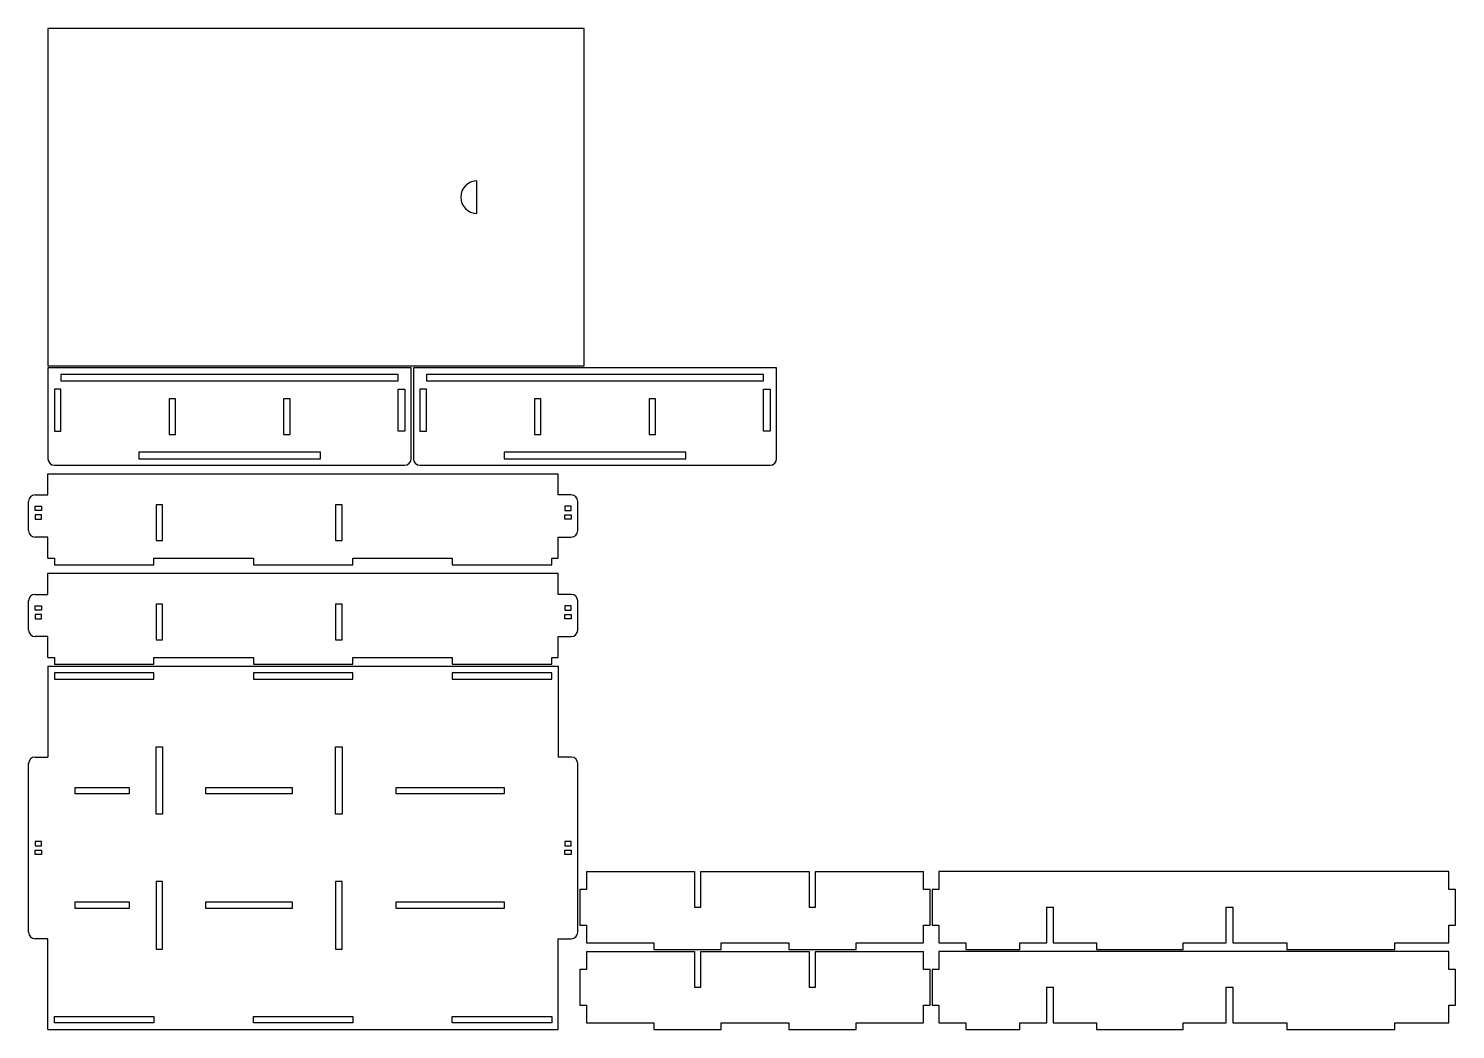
# Model space of a CAD drawing. Header units: metres. Extents: x 0 to 660, y 0 to 463.
import ezdxf

# ---------------------------------------------------------------- set-up
doc = ezdxf.new("R2010")
doc.units = ezdxf.units.M

msp = doc.modelspace()

# ---------------------------------------------------------------- linework, layer by layer
for p, q in [((257, 463), (9, 463)), ((9, 463), (9, 307)), ((257, 307), (257, 463)), ((207.4, 377.5), (207.4, 392.5)), ((9, 307), (257, 307)), ((177, 306), (9, 306)), ((9, 306), (9, 264)), ((177, 264), (177, 306)), ((346, 306), (178, 306)), ((178, 306), (178, 264)), ((346, 264), (346, 306)), ((171, 303), (15, 303)), ((15, 303), (15, 300)), ((15, 300), (171, 300)), ((171, 300), (171, 303)), ((340, 303), (184, 303)), ((184, 303), (184, 300)), ((184, 300), (340, 300)), ((340, 300), (340, 303)), ((15, 296.25), (12, 296.25)), ((12, 296.25), (12, 276.75)), ((15, 276.75), (15, 296.25)), ((68, 291.75), (65, 291.75)), ((65, 291.75), (65, 275.25)), ((68, 275.25), (68, 291.75)), ((121, 291.75), (118, 291.75)), ((118, 291.75), (118, 275.25)), ((121, 275.25), (121, 291.75)), ((171, 276.75), (171, 296.25)), ((171, 296.25), (174, 296.25)), ((174, 296.25), (174, 276.75)), ((184, 296.25), (181, 296.25)), ((181, 296.25), (181, 276.75)), ((184, 276.75), (184, 296.25)), ((237, 291.75), (234, 291.75)), ((234, 291.75), (234, 275.25)), ((237, 275.25), (237, 291.75)), ((290, 291.75), (287, 291.75)), ((287, 291.75), (287, 275.25)), ((290, 275.25), (290, 291.75)), ((340, 276.75), (340, 296.25)), ((340, 296.25), (343, 296.25)), ((343, 296.25), (343, 276.75)), ((12, 276.75), (15, 276.75)), ((65, 275.25), (68, 275.25)), ((118, 275.25), (121, 275.25)), ((174, 276.75), (171, 276.75)), ((181, 276.75), (184, 276.75)), ((234, 275.25), (237, 275.25)), ((287, 275.25), (290, 275.25)), ((343, 276.75), (340, 276.75)), ((135, 267), (51, 267)), ((51, 267), (51, 264)), ((51, 264), (135, 264)), ((135, 264), (135, 267)), ((304, 267), (220, 267)), ((220, 267), (220, 264)), ((220, 264), (304, 264)), ((304, 264), (304, 267)), ((12, 261), (174, 261)), ((181, 261), (343, 261)), ((9, 257), (245, 257)), ((9, 247.25), (9, 257)), ((245, 247.25), (245, 257)), ((0, 230.75), (0, 244.25)), ((3, 247.25), (9, 247.25)), ((251, 247.25), (245, 247.25)), ((254, 230.75), (254, 244.25)), ((3, 240), (3, 242)), ((3, 242), (6, 242)), ((6, 240), (3, 240)), ((6, 238), (3, 238)), ((3, 238), (3, 236)), ((6, 242), (6, 240)), ((6, 236), (6, 238)), ((62, 242.75), (59, 242.75)), ((59, 242.75), (59, 226.25)), ((62, 226.25), (62, 242.75)), ((145, 242.75), (142, 242.75)), ((142, 242.75), (142, 226.25)), ((145, 226.25), (145, 242.75)), ((251, 242), (248, 242)), ((248, 242), (248, 240)), ((248, 240), (251, 240)), ((248, 238), (251, 238)), ((248, 236), (248, 238)), ((251, 240), (251, 242)), ((251, 238), (251, 236)), ((3, 236), (6, 236)), ((251, 236), (248, 236)), ((9, 227.75), (3, 227.75)), ((9, 218), (9, 227.75)), ((59, 226.25), (62, 226.25)), ((142, 226.25), (145, 226.25)), ((245, 218), (245, 227.75)), ((245, 227.75), (251, 227.75)), ((9, 218), (12, 218)), ((12, 218), (12, 215)), ((58, 215), (58, 218)), ((58, 218), (104, 218)), ((104, 218), (104, 215)), ((150, 215), (150, 218)), ((150, 218), (196, 218)), ((196, 218), (196, 215)), ((242, 215), (242, 218)), ((242, 218), (245, 218)), ((12, 215), (58, 215)), ((104, 215), (150, 215)), ((196, 215), (242, 215)), ((9, 211), (245, 211)), ((9, 201.25), (9, 211)), ((245, 201.25), (245, 211)), ((0, 184.75), (0, 198.25)), ((3, 201.25), (9, 201.25)), ((251, 201.25), (245, 201.25)), ((254, 184.75), (254, 198.25)), ((3, 194), (3, 196)), ((3, 196), (6, 196)), ((6, 194), (3, 194)), ((6, 192), (3, 192)), ((3, 192), (3, 190)), ((6, 196), (6, 194)), ((6, 190), (6, 192)), ((62, 196.75), (59, 196.75)), ((59, 196.75), (59, 180.25)), ((62, 180.25), (62, 196.75)), ((145, 196.75), (142, 196.75)), ((142, 196.75), (142, 180.25)), ((145, 180.25), (145, 196.75)), ((251, 196), (248, 196)), ((248, 196), (248, 194)), ((248, 194), (251, 194)), ((248, 192), (251, 192)), ((248, 190), (248, 192)), ((251, 194), (251, 196)), ((251, 192), (251, 190)), ((3, 190), (6, 190)), ((251, 190), (248, 190)), ((9, 181.75), (3, 181.75)), ((9, 172), (9, 181.75)), ((59, 180.25), (62, 180.25)), ((142, 180.25), (145, 180.25)), ((245, 172), (245, 181.75)), ((245, 181.75), (251, 181.75)), ((9, 172), (12, 172)), ((12, 172), (12, 169)), ((58, 169), (58, 172)), ((58, 172), (104, 172)), ((104, 172), (104, 169)), ((150, 169), (150, 172)), ((150, 172), (196, 172)), ((196, 172), (196, 169)), ((242, 169), (242, 172)), ((242, 172), (245, 172)), ((9, 168), (245, 168)), ((9, 168), (9, 126)), ((12, 169), (58, 169)), ((58, 165), (12, 165)), ((12, 165), (12, 162)), ((58, 162), (58, 165)), ((104, 169), (150, 169)), ((150, 165), (104, 165)), ((104, 165), (104, 162)), ((150, 162), (150, 165)), ((196, 169), (242, 169)), ((242, 165), (196, 165)), ((196, 165), (196, 162)), ((242, 162), (242, 165)), ((245, 168), (245, 126)), ((12, 162), (58, 162)), ((104, 162), (150, 162)), ((196, 162), (242, 162)), ((3, 126), (9, 126)), ((59, 130.8), (62, 130.8)), ((59, 99.6), (59, 130.8)), ((62, 130.8), (62, 99.6)), ((142, 130.8), (145, 130.8)), ((142, 99.6), (142, 130.8)), ((145, 130.8), (145, 99.6)), ((251, 126), (245, 126)), ((0, 45), (0, 123)), ((254, 45), (254, 123)), ((21.5, 109), (21.5, 112)), ((21.5, 112), (46.5, 112)), ((46.5, 109), (21.5, 109)), ((46.5, 112), (46.5, 109)), ((82, 109), (82, 112)), ((82, 112), (122, 112)), ((122, 109), (82, 109)), ((122, 112), (122, 109)), ((170, 109), (170, 112)), ((170, 112), (220, 112)), ((220, 109), (170, 109)), ((220, 112), (220, 109)), ((62, 99.6), (59, 99.6)), ((145, 99.6), (142, 99.6)), ((6, 87), (3, 87)), ((3, 87), (3, 85)), ((6, 85), (6, 87)), ((251, 87), (248, 87)), ((248, 87), (248, 85)), ((251, 85), (251, 87)), ((3, 85), (6, 85)), ((3, 83), (6, 83)), ((3, 81), (3, 83)), ((6, 81), (3, 81)), ((6, 83), (6, 81)), ((248, 85), (251, 85)), ((248, 83), (251, 83)), ((248, 81), (248, 83)), ((251, 81), (248, 81)), ((251, 83), (251, 81)), ((258, 73), (258, 64.75)), ((258, 73), (308, 73)), ((308, 73), (308, 56.5)), ((311, 56.5), (311, 73)), ((311, 73), (361, 73)), ((361, 73), (361, 56.5)), ((364, 56.5), (364, 73)), ((364, 73), (414, 73)), ((414, 64.75), (414, 73)), ((421, 73), (421, 64.75)), ((657, 73), (421, 73)), ((657, 64.75), (657, 73)), ((62, 68.4), (59, 68.4)), ((59, 68.4), (59, 37.2)), ((62, 37.2), (62, 68.4)), ((145, 68.4), (142, 68.4)), ((142, 68.4), (142, 37.2)), ((145, 37.2), (145, 68.4)), ((258, 64.75), (255, 64.75)), ((255, 64.75), (255, 48.25)), ((417, 64.75), (414, 64.75)), ((417, 48.25), (417, 64.75)), ((421, 64.75), (418, 64.75)), ((418, 64.75), (418, 48.25)), ((660, 64.75), (657, 64.75)), ((660, 48.25), (660, 64.75)), ((21.5, 56), (21.5, 59)), ((21.5, 59), (46.5, 59)), ((46.5, 56), (21.5, 56)), ((46.5, 59), (46.5, 56)), ((82, 56), (82, 59)), ((82, 59), (122, 59)), ((122, 56), (82, 56)), ((122, 59), (122, 56)), ((170, 56), (170, 59)), ((170, 59), (220, 59)), ((220, 56), (170, 56)), ((220, 59), (220, 56)), ((308, 56.5), (311, 56.5)), ((361, 56.5), (364, 56.5)), ((471, 40), (471, 56.5)), ((471, 56.5), (474, 56.5)), ((474, 56.5), (474, 40)), ((554, 40), (554, 56.5)), ((554, 56.5), (557, 56.5)), ((557, 56.5), (557, 40)), ((255, 48.25), (258, 48.25)), ((258, 48.25), (258, 40)), ((414, 40), (414, 48.25)), ((414, 48.25), (417, 48.25)), ((418, 48.25), (421, 48.25)), ((421, 48.25), (421, 40)), ((657, 40), (657, 48.25)), ((657, 48.25), (660, 48.25)), ((9, 42), (3, 42)), ((9, 0), (9, 42)), ((245, 0), (245, 42)), ((245, 42), (251, 42)), ((258, 40), (289.2, 40)), ((289.2, 40), (289.2, 37)), ((320.4, 37), (320.4, 40)), ((320.4, 40), (351.6, 40)), ((351.6, 40), (351.6, 37)), ((382.8, 37), (382.8, 40)), ((382.8, 40), (414, 40)), ((421, 40), (433.5, 40)), ((433.5, 40), (433.5, 37)), ((458.5, 37), (458.5, 40)), ((458.5, 40), (471, 40)), ((474, 40), (494, 40)), ((494, 40), (494, 37)), ((534, 37), (534, 40)), ((534, 40), (554, 40)), ((557, 40), (582, 40)), ((582, 40), (582, 37)), ((632, 37), (632, 40)), ((632, 40), (657, 40)), ((59, 37.2), (62, 37.2)), ((142, 37.2), (145, 37.2)), ((258, 36), (258, 27.75)), ((258, 36), (308, 36)), ((289.2, 37), (320.4, 37)), ((308, 36), (308, 19.5)), ((311, 19.5), (311, 36)), ((311, 36), (361, 36)), ((351.6, 37), (382.8, 37)), ((361, 36), (361, 19.5)), ((364, 19.5), (364, 36)), ((364, 36), (414, 36)), ((414, 27.75), (414, 36)), ((421, 36), (421, 27.75)), ((657, 36), (421, 36)), ((433.5, 37), (458.5, 37)), ((494, 37), (534, 37)), ((582, 37), (632, 37)), ((657, 27.75), (657, 36)), ((258, 27.75), (255, 27.75)), ((255, 27.75), (255, 11.25)), ((417, 27.75), (414, 27.75)), ((417, 11.25), (417, 27.75)), ((421, 27.75), (418, 27.75)), ((418, 27.75), (418, 11.25)), ((660, 27.75), (657, 27.75)), ((660, 11.25), (660, 27.75)), ((308, 19.5), (311, 19.5)), ((361, 19.5), (364, 19.5)), ((471, 3), (471, 19.5)), ((471, 19.5), (474, 19.5)), ((474, 19.5), (474, 3)), ((554, 3), (554, 19.5)), ((554, 19.5), (557, 19.5)), ((557, 19.5), (557, 3)), ((255, 11.25), (258, 11.25)), ((258, 11.25), (258, 3)), ((414, 3), (414, 11.25)), ((414, 11.25), (417, 11.25)), ((418, 11.25), (421, 11.25)), ((421, 11.25), (421, 3)), ((657, 3), (657, 11.25)), ((657, 11.25), (660, 11.25)), ((9, 0), (245, 0)), ((12, 6), (58, 6)), ((12, 3), (12, 6)), ((58, 3), (12, 3)), ((58, 6), (58, 3)), ((104, 6), (150, 6)), ((104, 3), (104, 6)), ((150, 3), (104, 3)), ((150, 6), (150, 3)), ((196, 6), (242, 6)), ((196, 3), (196, 6)), ((242, 3), (196, 3)), ((242, 6), (242, 3)), ((258, 3), (289.2, 3)), ((289.2, 3), (289.2, 0)), ((289.2, 0), (320.4, 0)), ((320.4, 0), (320.4, 3)), ((320.4, 3), (351.6, 3)), ((351.6, 3), (351.6, 0)), ((351.6, 0), (382.8, 0)), ((382.8, 0), (382.8, 3)), ((382.8, 3), (414, 3)), ((421, 3), (433.5, 3)), ((433.5, 3), (433.5, 0)), ((433.5, 0), (458.5, 0)), ((458.5, 0), (458.5, 3)), ((458.5, 3), (471, 3)), ((474, 3), (494, 3)), ((494, 3), (494, 0)), ((494, 0), (534, 0)), ((534, 0), (534, 3)), ((534, 3), (554, 3)), ((557, 3), (582, 3)), ((582, 3), (582, 0)), ((582, 0), (632, 0)), ((632, 0), (632, 3)), ((632, 3), (657, 3))]:
    msp.add_line(p, q)
for centre, radius, start, end in [((207.4, 385), 7.5, 90, 270), ((12, 264), 3, 180, 270), ((174, 264), 3, 270, 360), ((181, 264), 3, 180, 270), ((343, 264), 3, 270, 360), ((3, 244.25), 3, 90, 180), ((251, 244.25), 3, 0, 90), ((3, 230.75), 3, 180, 270), ((251, 230.75), 3, 270, 360), ((3, 198.25), 3, 90, 180), ((251, 198.25), 3, 0, 90), ((3, 184.75), 3, 180, 270), ((251, 184.75), 3, 270, 360), ((3, 123), 3, 90, 180), ((251, 123), 3, 0, 90), ((3, 45), 3, 180, 270), ((251, 45), 3, 270, 360)]:
    msp.add_arc(centre, radius, start, end)

doc.saveas('drawing.dxf')
